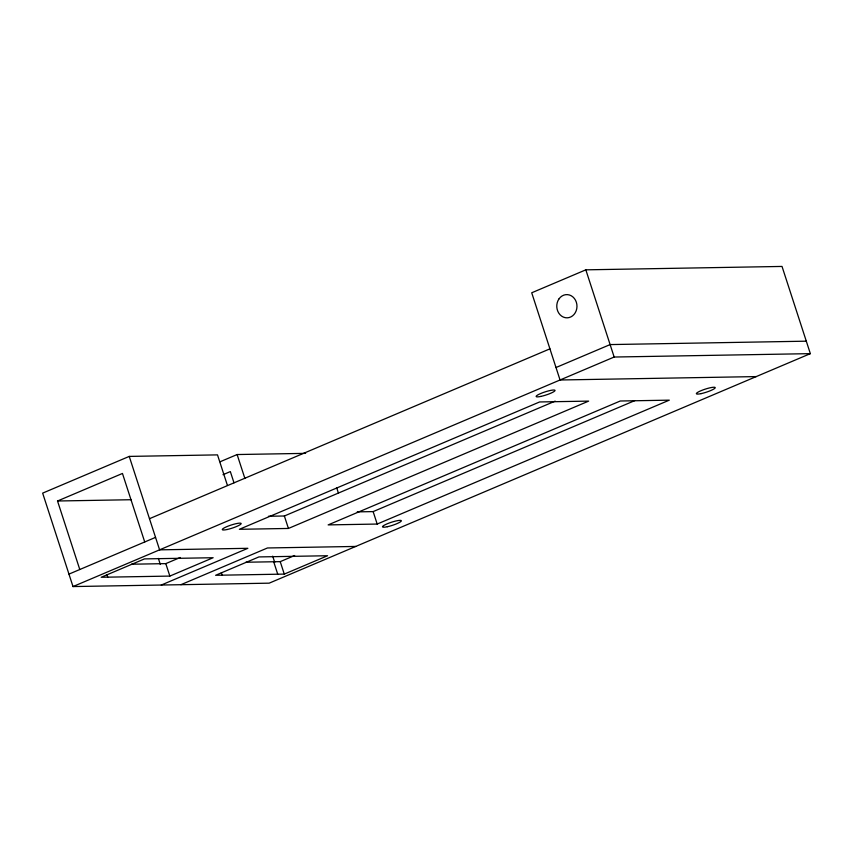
<?xml version="1.0" encoding="UTF-8"?>
<svg xmlns="http://www.w3.org/2000/svg" width="853" height="853" viewBox="0 0 853 853"><rect width="100%" height="100%" fill="white"/><g stroke="black" fill="none" stroke-linecap="round" stroke-linejoin="round"><path stroke-width="1.28" d="M227.356 485.186L217.504 454.884L129.24 456.408L42.65 493.13L73.006 586.565L269.164 583.164L810.35 353.643L782.02 266.435L585.83 269.836L531.718 292.782L560.048 379.99L756.238 376.589M79.787 569.516L57.524 500.999L122.459 473.458L144.722 541.975M220.053 461.782L237.123 454.542L305.63 453.359M222.996 474.705L230.342 471.592L233.989 482.798M149.478 518.699L549.929 348.845M68.965 574.112L155.545 537.379M555.996 367.526L610.119 344.58L806.298 341.179M73.006 586.565L614.16 357.034L810.35 353.643M131.437 564.217L165.802 563.62L180.228 557.499M268.46 516.268L284.369 515.99L555.186 401.123M169.854 576.084L213.143 557.723L144.488 558.907L101.198 577.268L169.854 576.084L165.802 563.62M288.421 528.455L588.645 401.113L539.608 401.955L239.373 529.297L288.421 528.455L284.369 515.99M161.281 585.041L247.86 548.308L159.596 549.844L129.24 456.408M180.9 584.7L267.479 547.967L355.754 546.442M357.236 511.875L373.145 511.597L634.696 400.654M245.899 562.234L280.232 561.647L294.658 555.516M377.186 524.051L669.306 400.153L620.259 401.006L328.149 524.904L377.186 524.051L373.145 511.597M284.273 574.101L327.563 555.74L258.907 556.924L215.617 575.285L284.273 574.101L280.232 561.647M57.524 500.999L131.298 499.719M585.83 269.836L614.16 357.034M336.732 487.895L338.342 492.874M272.704 556.156L274.73 562.383M273.685 561.754L277.737 574.218M237.123 454.542L244.918 478.533M221.343 572.683L222.153 575.178M158.37 558.416L160.332 564.473M106.924 574.666L107.734 577.161M540.941 396.4A9.959 1.631 -18 0 0 555.047 390.429A9.959 1.631 -18 0 0 540.695 393.521A9.959 1.631 -18 0 0 540.941 396.4M701.049 393.638A9.959 1.631 -18 0 0 715.24 387.678A9.959 1.631 -18 0 0 700.985 390.706A9.959 1.631 -18 0 0 701.049 393.638M387.305 526.738A9.959 1.631 -18 0 0 401.368 520.778A9.959 1.631 -18 0 0 386.985 523.891A9.959 1.631 -18 0 0 387.305 526.738M227.111 529.51A9.959 1.631 -18 0 0 241.175 523.55A9.959 1.631 -18 0 0 226.781 526.664A9.959 1.631 -18 0 0 227.111 529.51M559.067 298.795A11.622 10.108 89 0 0 565.198 317.668A11.622 10.108 89 0 0 576.34 302.207A11.622 10.108 89 0 0 559.067 298.795"/></g></svg>
